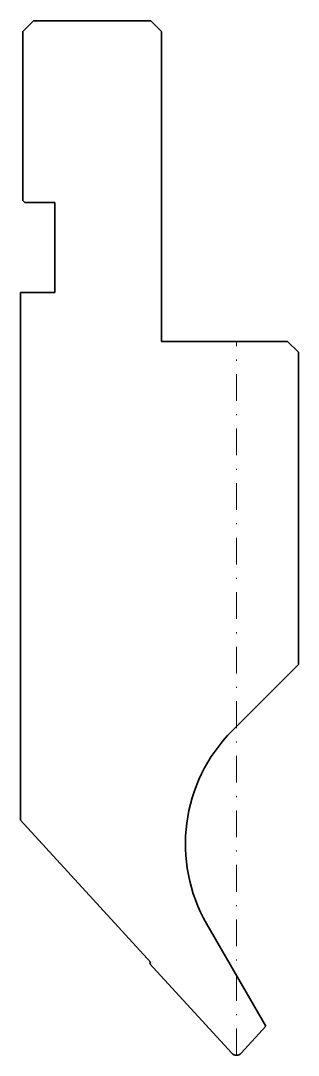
# Model space of a CAD drawing. Header units: millimetres. Extents: x -20.2 to 5.8, y 0 to 96.7.
import ezdxf

# ---------------------------------------------------------------- set-up
doc = ezdxf.new("R2010")
doc.units = ezdxf.units.MM
doc.header["$LTSCALE"] = 5
doc.linetypes.add('AUSGEZOGEN', pattern=[0])
doc.linetypes.add('DASHDOT', pattern=[1, 0.5, -0.25, 0, -0.25])
doc.layers.add('2', color=7, linetype='Continuous')

msp = doc.modelspace()

# ---------------------------------------------------------------- linework, layer by layer
at = {"layer": '2', "color": 7, "linetype": 'AUSGEZOGEN', "lineweight": 35}
for p, q in [((-19, 96.74), (-8, 96.74)), ((-8, 96.74), (-7, 95.74)), ((-20, 95.74), (-19, 96.74)), ((-20, 79.94), (-20, 95.74)), ((-7, 95.74), (-7, 66.74)), ((-19.8, 79.74), (-20, 79.94)), ((-17, 79.74), (-19.8, 79.74)), ((-17, 71.34), (-17, 79.74)), ((-20.2, 21.971), (-20.2, 71.34)), ((-20.2, 71.34), (-17, 71.34)), ((-7, 66.74), (4.8, 66.74)), ((4.8, 66.74), (5.8, 65.74)), ((5.8, 65.74), (5.8, 36.54)), ((5.8, 36.54), (-0.38, 30.36)), ((-8.021, 8.68), (-20.2, 21.971)), ((-2.763, 12.254), (2.747, 2.71)), ((-8.128, 8.582), (-8.021, 8.68)), ((-0.442, 0.195), (-8.128, 8.582)), ((2.747, 2.71), (0.442, 0.195))]:
    msp.add_line(p, q, dxfattribs=at)
at = {"layer": '2', "color": 7, "linetype": 'DASHDOT', "lineweight": 18}
msp.add_line((0, 0), (0, 66.74), dxfattribs=at)
at = {"layer": '2', "color": 7, "linetype": 'AUSGEZOGEN', "lineweight": 35}
for centre, radius, start, end in [((10.227, 19.754), 15, 135, 210), ((0, 0.6), 0.6, 222.5, 317.5)]:
    msp.add_arc(centre, radius, start, end, dxfattribs=at)

doc.saveas('drawing.dxf')
